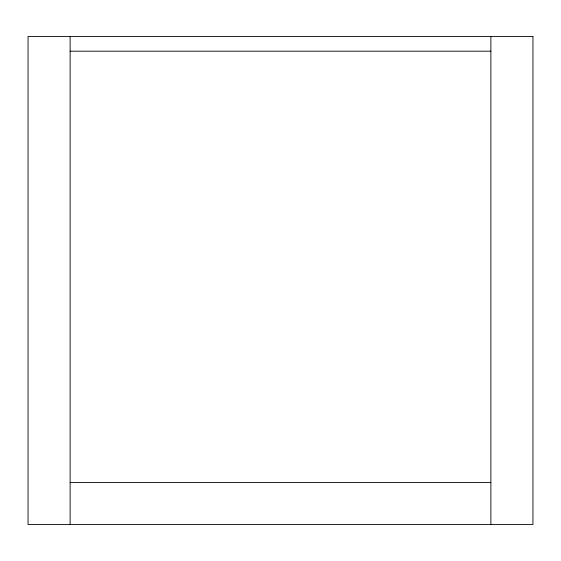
<?xml version="1.0" encoding="UTF-8"?>
<svg xmlns="http://www.w3.org/2000/svg" width="561" height="561" viewBox="0 0 561 561"><rect width="100%" height="100%" fill="white"/><g stroke="black" fill="none" stroke-linecap="round" stroke-linejoin="round"><path stroke-width="0.84" d="M70.125 51.191L490.875 51.191M70.125 482.46L490.875 482.46M490.875 36.465L490.875 524.535M70.125 36.465L70.125 524.535M532.95 36.465L28.05 36.465L28.05 524.535L532.95 524.535L532.95 36.465"/></g></svg>
